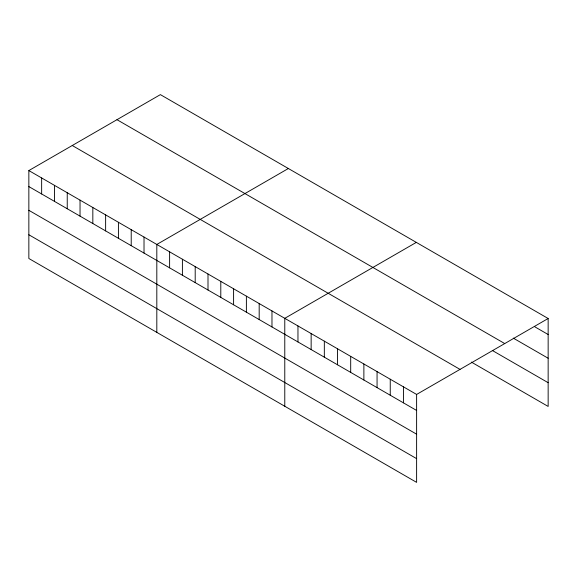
<?xml version="1.0" encoding="UTF-8"?>
<svg xmlns="http://www.w3.org/2000/svg" width="577" height="577" viewBox="0 0 577 577"><rect width="100%" height="100%" fill="white"/><g stroke="black" fill="none" stroke-linecap="round" stroke-linejoin="round"><path stroke-width="0.87" d="M28.85 170.568L416.616 394.444L416.616 482.372L28.85 258.496L28.85 170.568L160.384 94.628L548.15 318.504L548.15 406.432L471.373 362.104M288.349 168.513L156.814 244.453L156.814 332.374M416.313 242.39L284.778 318.331L284.778 406.251M416.616 394.444L548.15 318.504M534.966 326.899L548.15 334.516M513.249 338.1L548.15 358.245M116.98 119.691L504.745 343.567M492.311 350.463L548.15 382.695M72.255 145.512L460.02 369.388M28.85 186.58L416.616 410.456M28.85 210.309L416.616 434.185M28.85 234.76L416.616 458.636M403.431 386.835L403.431 402.84M390.247 379.226L390.247 395.231M377.062 371.61L377.062 387.621M363.878 364L363.878 380.005M350.693 356.384L350.693 372.396M337.509 348.775L337.509 364.787M324.332 341.166L324.332 357.17M311.147 333.549L311.147 349.561M297.963 325.94L297.963 341.952M271.976 310.938L271.976 326.95M259.181 303.552L259.181 319.564M246.386 296.167L246.386 312.171M233.591 288.774L233.591 304.786M220.796 281.388L220.796 297.4M208.001 274.003L208.001 290.007M195.199 266.61L195.199 282.622M182.404 259.224L182.404 275.236M169.609 251.839L169.609 267.843M144.019 237.06L144.019 253.072M131.217 229.675L131.217 245.679M118.422 222.289L118.422 238.294M105.627 214.896L105.627 230.908M92.832 207.511L92.832 223.523M80.037 200.125L80.037 216.13M67.242 192.732L67.242 208.744M54.44 185.347L54.44 201.359M41.645 177.961L41.645 193.966"/></g></svg>
